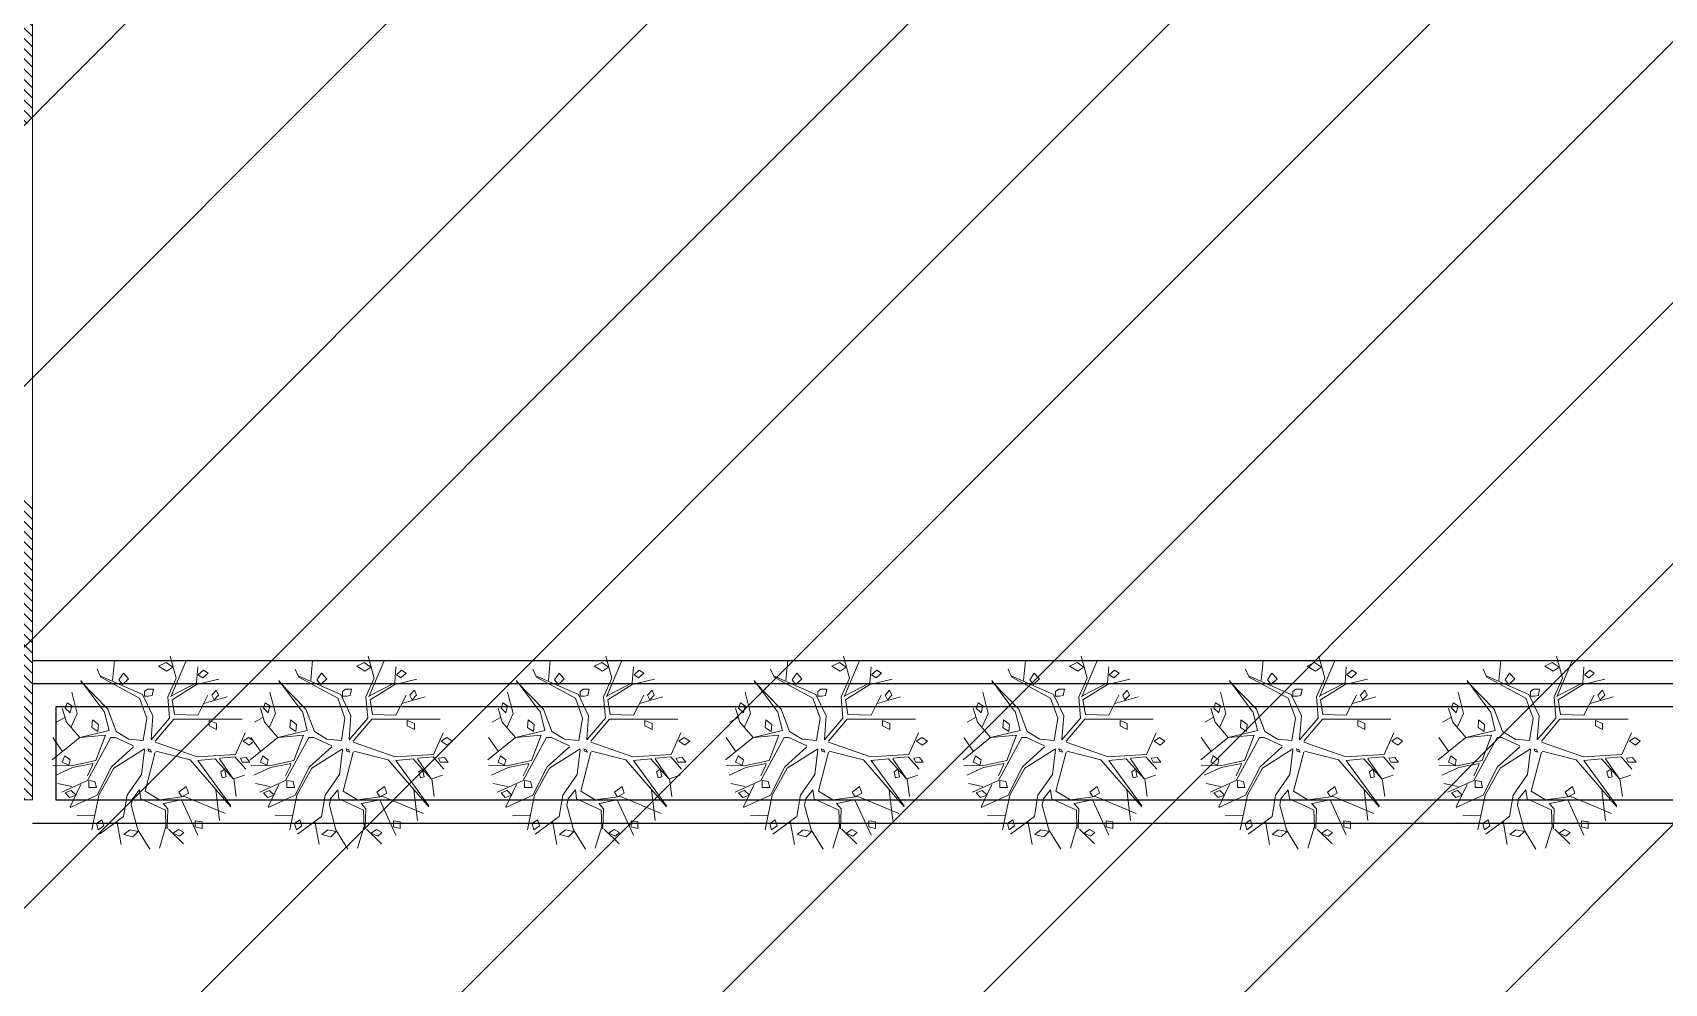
# Model space of a CAD drawing. Header units: millimetres. Extents: x -324 to 75, y -297 to 74.
# Drawn here: x -75.03 to -68.01, y 14.91 to 19 of the extents above; entities that cross this region are included whole.
import ezdxf

# ---------------------------------------------------------------- set-up
doc = ezdxf.new("R2010")
doc.units = ezdxf.units.MM
doc.layers.get('defpoints').update_dxf_attribs({"color": 1})
for name, color, linetype, lineweight in [('ars', 11, 'Continuous', 0), ('POHON', 62, 'Continuous', 5), ('tem', 5, 'Continuous', 20)]:
    doc.layers.add(name, color=color, linetype=linetype, lineweight=lineweight)
doc.styles.add('ATTR', font='romans.shx', dxfattribs={"width": 0.8, "height": 0.56})

# ---------------------------------------------------------------- blocks, each defined once
blk = doc.blocks.new('bola-3')
at = {"layer": 'POHON'}
for p, q in [((-1.198, 1.908), (-0.648, 1.503)), ((-0.799, 1.609), (-0.703, 2.138)), ((-0.045, 2.245), (-0.318, 1.803)), ((0.177, 2.226), (0.328, 1.732)), ((0.387, 1.789), (0.731, 2.125)), ((0.686, 1.115), (1.057, 1.926)), ((-1.212, 1.009), (-1.377, 1.803)), ((-0.648, 1.503), (-0.566, 1.009)), ((-0.318, 1.803), (-0.469, 1.238)), ((0.315, 1.344), (0.328, 1.767)), ((0.356, 1.785), (0.37, 1.327)), ((1.553, 1.591), (1.47, 0.886)), ((-1.253, 1.009), (-1.872, 1.291)), ((-1.872, 1.274), (-1.625, 0.762)), ((-1.308, 1.468), (-1.721, 1.485)), ((-0.469, 1.238), (-0.442, 1.097)), ((-0.249, 1.097), (0.301, 1.344)), ((0.37, 1.327), (0.26, 1.203)), ((0.273, 1.203), (0.686, 1.115)), ((0.755, 1.044), (1.69, 1.432)), ((0.879, 0.198), (1.814, 1.274)), ((1.814, 1.256), (1.057, 0.216)), ((-1.831, 0.815), (-2.161, 0.745)), ((-1.473, 0.674), (-2.065, 0.939)), ((-0.923, 0.357), (-1.253, 1.009)), ((-0.868, 0.392), (-1.212, 1.009)), ((-0.566, 1.009), (-0.236, 0.533)), ((-0.442, 1.097), (-0.277, 0.886)), ((-0.277, 0.886), (-0.249, 1.097)), ((-0.153, 0.921), (0.177, 1.115)), ((0.081, 0.022), (-0.153, 0.921)), ((0.177, 1.115), (0.755, 1.044)), ((1.883, 0.639), (1.938, 1.044)), ((-2.202, 0.551), (-1.817, 0.374)), ((-1.817, 0.374), (-1.35, 0.286)), ((-0.937, -0.313), (-1.473, 0.674)), ((-1.363, 0.339), (-1.473, 0.568)), ((-0.167, -0.049), (-0.868, 0.392)), ((-0.236, 0.533), (-0.167, -0.031)), ((1.456, 0.18), (1.869, 0.639)), ((1.869, 0.639), (1.553, 0.18)), ((1.883, 0.639), (2.13, 0.551)), ((1.91, 0.128), (2.158, 0.41)), ((-1.652, -0.313), (-2.285, 0.198)), ((-1.845, 0.339), (-2.271, 0.322)), ((-2.051, 0.004), (-2.271, -0.313)), ((-1.281, 0.216), (-1.845, 0.339)), ((-1.35, 0.286), (-1.363, 0.339)), ((-1.061, -0.366), (-1.281, 0.216)), ((-0.414, -0.102), (-0.923, 0.357)), ((0.081, -0.207), (1.044, 0.128)), ((0.095, 0.004), (0.879, 0.198)), ((1.044, 0.128), (1.924, 0.075)), ((1.057, 0.216), (1.456, 0.18)), ((1.553, 0.163), (1.91, 0.128)), ((1.924, 0.075), (2.144, -0.419)), ((-1.652, -0.313), (-1.955, -0.666)), ((-0.978, -0.472), (-1.652, -0.313)), ((-1.639, -0.313), (-1.061, -0.366)), ((-0.827, -0.313), (-0.937, -0.313)), ((-0.414, -0.119), (-0.827, -0.313)), ((-0.524, -0.278), (-0.813, -0.454)), ((-0.194, -0.243), (-0.524, -0.278)), ((-0.194, -0.243), (-0.112, -0.754)), ((-0.015, -0.26), (0.411, -0.754)), ((-0.015, -0.278), (0.026, -0.807)), ((0.081, -0.225), (0.507, -0.736)), ((-1.996, -0.772), (-2.189, -0.666)), ((-1.955, -0.666), (-2.051, -0.983)), ((-1.845, -0.56), (-1.707, -0.86)), ((-1.088, -0.913), (-0.978, -0.472)), ((-0.813, -0.454), (-1.006, -0.966)), ((0.507, -0.736), (2.075, -0.736)), ((-1.707, -0.86), (-1.831, -1.354)), ((-1.625, -1.618), (-1.102, -0.913)), ((-1.006, -0.966), (-1.625, -1.6)), ((-0.112, -0.754), (-0.277, -1.213)), ((0.026, -0.807), (-0.208, -1.301)), ((0.411, -0.754), (0.37, -1.248)), ((0.521, -0.842), (0.466, -1.177)), ((0.521, -0.842), (1.057, -0.825)), ((1.057, -0.825), (1.291, -1.283)), ((1.195, -1.089), (1.731, -1.248)), ((-0.277, -1.213), (-1.185, -1.706)), ((-0.208, -1.301), (-1.185, -1.724)), ((0.37, -1.248), (0.562, -1.671)), ((0.438, -1.248), (0.782, -2.059)), ((0.452, -1.265), (1.03, -1.565)), ((0.466, -1.177), (1.03, -1.53)), ((-1.185, -1.724), (-1.253, -1.883)), ((-0.896, -1.618), (-0.854, -2.077)), ((0.562, -1.671), (0.425, -2.182)), ((1.03, -1.53), (1.539, -1.653)), ((1.03, -1.565), (1.057, -1.936))]:
    blk.add_line(p, q, dxfattribs=at)
for points in [[(-0.435, 1.966), (-0.641, 1.913), (-0.504, 1.807), (-0.311, 1.842)], [(0.49, 1.882), (0.641, 1.953), (0.738, 1.864), (0.614, 1.794)], [(-1.226, 1.803), (-1.267, 1.662), (-1.143, 1.573), (-1.102, 1.715)], [(1.155, 1.778), (1.001, 1.734), (1.001, 1.602), (1.155, 1.624)], [(-1.735, 1.009), (-1.886, 1.062), (-1.982, 0.956), (-1.845, 0.903)], [(-1.441, 0.676), (-1.441, 0.831), (-1.269, 0.831), (-1.303, 0.698)], [(0.691, 1.051), (0.622, 0.941), (0.794, 0.809), (0.846, 0.963)], [(1.671, 0.412), (1.585, 0.478), (1.62, 0.61), (1.706, 0.588)], [(-1.9, 0.322), (-2.051, 0.251), (-1.996, 0.11), (-1.872, 0.198)], [(-0.002, 0.022), (-0.07, 0.004), (-0.084, -0.049), (-0.029, -0.031)], [(2.034, 0.163), (2.075, 0.251), (2.254, 0.251), (2.171, 0.145)], [(2.099, -0.225), (2.237, -0.137), (2.347, -0.225), (2.223, -0.313)], [(-1.236, -0.454), (-1.374, -0.543), (-1.36, -0.719), (-1.222, -0.613)], [(1.319, -0.706), (1.319, -0.582), (1.484, -0.494), (1.484, -0.635)], [(-1.872, -0.878), (-1.982, -0.983), (-1.941, -1.107), (-1.831, -1.036)], [(-0.167, -1.261), (-0.167, -1.367), (-0.098, -1.42), (0.04, -1.42), (0.012, -1.279), (-0.07, -1.261)], [(1.43, -1.175), (1.379, -1.285), (1.482, -1.396), (1.534, -1.285)], [(-0.667, -1.528), (-0.753, -1.638), (-0.65, -1.792), (-0.53, -1.66)], [(0.485, -1.924), (0.347, -1.836), (0.158, -1.947), (0.33, -2.035)], [(1.069, -1.748), (1.173, -1.682), (1.293, -1.792), (1.19, -1.858)]]:
    blk.add_lwpolyline(points, close=True, dxfattribs=at)
at = {"layer": 'POHON', "style": 'ATTR', "width": 0.8, "flags": 9}
blk.add_attdef('ESTCODE', (-0.07, 0.004), '', height=0.00000926, dxfattribs=at)
blk = doc.blocks.new('A-2')
at = {"layer": 'ars'}
h = blk.add_hatch(dxfattribs=at)
h.set_pattern_fill('ANSI31', color=256, scale=0.25, style=0)
h.set_pattern_definition([(315, (7.367514, 41.76774), (-0.022097087, -0.022097087), [])])
h.paths.add_polyline_path([(8.4672, 17.7577), (8.5672, 17.7577), (8.5672, 16.4677), (7.0672, 16.4677), (7.0672, 16.5677), (8.4672, 16.5677)])
h.paths.add_polyline_path([(8.4672, 20.5577), (8.5672, 20.5577), (8.5672, 19.3777), (8.4672, 19.3777)])
h.paths.add_polyline_path([(8.4672, 23.6577), (8.5672, 23.6577), (8.5672, 22.1777), (8.4672, 22.1777)])
h.paths.add_polyline_path([(8.4672, 26.7577), (8.5672, 26.7577), (8.5672, 25.2777), (8.4672, 25.2777)])
h.paths.add_polyline_path([(8.4672, 29.8577), (8.5672, 29.8577), (8.5672, 28.3777), (8.4672, 28.3777)])
h.paths.add_polyline_path([(8.4672, 32.9577), (8.5672, 32.9577), (8.5672, 31.4777), (8.4672, 31.4777)])
h.paths.add_polyline_path([(8.4672, 36.0577), (8.5672, 36.0577), (8.5672, 34.5777), (8.4672, 34.5777)])
h.paths.add_polyline_path([(8.5672, 40.7777), (8.4672, 40.7777), (8.4672, 41.6677), (7.0672, 41.6677), (7.0672, 41.7677), (8.5672, 41.7677)])
h.paths.add_polyline_path([(8.4672, 39.1577), (8.5672, 39.1577), (8.5672, 37.6777), (8.4672, 37.6777)])
for p, q in [((8.5672, 17.0677), (39.3172, 17.0677)), ((39.2172, 16.9677), (8.5672, 16.9677)), ((39.1172, 16.8677), (8.6672, 16.8677)), ((8.6672, 16.8677), (8.6672, 16.4677)), ((8.6672, 16.4677), (39.1172, 16.4677)), ((8.5672, 16.3677), (39.2172, 16.3677))]:
    blk.add_line(p, q)
at = {"layer": 'tem', "ltscale": 2}
blk.add_lwpolyline([(7.0672, 16.4677), (8.5672, 16.4677), (8.5672, 41.7677), (7.0672, 41.7677), (7.0672, 41.6677), (8.4672, 41.6677), (8.4672, 16.5677), (7.0672, 16.5677), (7.0672, 16.4677)], dxfattribs=at)
at = {"layer": 'POHON', "linetype": 'ByBlock', "lineweight": -3, "xscale": -0.1875, "yscale": 0.1875, "zscale": 0.1875, "rotation": 180}
for p in [(9.0794, 16.6777), (9.9316, 16.6777), (10.9539, 16.6777), (11.9761, 16.6777), (12.9983, 16.6777), (14.0205, 16.6777), (15.0428, 16.6777)]:
    blk.add_blockref('bola-3', p, dxfattribs=at)

msp = doc.modelspace()

# ---------------------------------------------------------------- hatches: boundary and pattern name
at = {"layer": 'defpoints'}
h = msp.add_hatch(dxfattribs=at)
h.set_pattern_fill('ANSI31', color=2, scale=0.25, style=0)
h.set_pattern_definition([(45, (47.398, -23.9525), (-0.561266, 0.561266), [])])
edge = h.paths.add_edge_path()
edge.add_arc((-75.606, 17.353), 1.8475, 111.5995, 221.5995)
edge.add_arc((-74.9254, 16.3167), 2.0709, 185.2704, 295.2704)
edge.add_arc((-73.0243, 15.1562), 1.2417, 215, 325)
edge.add_arc((-68.3035, 16.6194), 4.2953, 210.4289, 320.4289)
edge.add_arc((-62.9023, 14.9289), 2.3373, 206.57817, 316.57817)
edge.add_arc((-58.3287, 15.3362), 3.5109, 215, 325)
edge.add_arc((-53.9797, 14.3538), 1.7983, 215, 325)
edge.add_arc((-50.4969, 14.7818), 2.4837, 215.98715, 325.98715)
edge.add_arc((-47.7647, 14.073), 0.9574, 225.29861, 335.29861)
edge.add_arc((-46.4705, 14.3357), 0.7871, 237.36764, 347.36764)
edge.add_arc((-44.8501, 15.335), 1.4487, 233.9595, 343.9595)
edge.add_arc((-43.5804, 15.6324), 0.7084, 279.9695, 389.9695)
edge.add_arc((-43.0752, 17.6341), 1.6514, 273.76588, 383.76588)
edge.add_arc((-44.9973, 17.3059), 3.5743, 16.14186, 126.14185)
edge.add_arc((-49.4974, 18.3086), 3.0448, 38.22253, 148.22253)
edge.add_arc((-54.8916, 17.9473), 3.4253, 35, 145)
edge.add_arc((-61.3239, 17.4772), 4.3681, 33.87739, 143.87739)
edge.add_arc((-70.2256, 15.5585), 7.0047, 39.90604, 149.90604)

# ---------------------------------------------------------------- linework, layer by layer
at = {"layer": 'defpoints', "color": 2}
msp.add_lwpolyline([(-76.2861, 19.0708, 0.520567), (-76.9875, 16.1265, 0.520567), (-74.0414, 14.444, 0.520567), (-72.0072, 14.444, 0.520567), (-64.9926, 13.8832, 0.520567), (-61.2047, 13.3224, 0.520567), (-55.4527, 13.3224, 0.520567), (-52.5066, 13.3224, 0.520567), (-48.4381, 13.3925, 0.520567), (-46.8949, 13.6729, 0.520567), (-45.7024, 14.1636, 0.520567), (-43.4578, 14.9347, 0.520567), (-42.9668, 15.9863, 0.520567), (-41.5638, 18.2997, 0.520567), (-47.1054, 20.1924, 0.520567), (-52.0857, 19.912, 0.520567), (-57.6974, 19.912, 0.520567), (-64.8523, 20.0522, 0.520567)], format="xyb", close=True, dxfattribs=at)

# ---------------------------------------------------------------- block references
msp.add_blockref('A-2', (-83.5933, -0.772))

doc.saveas('drawing.dxf')
